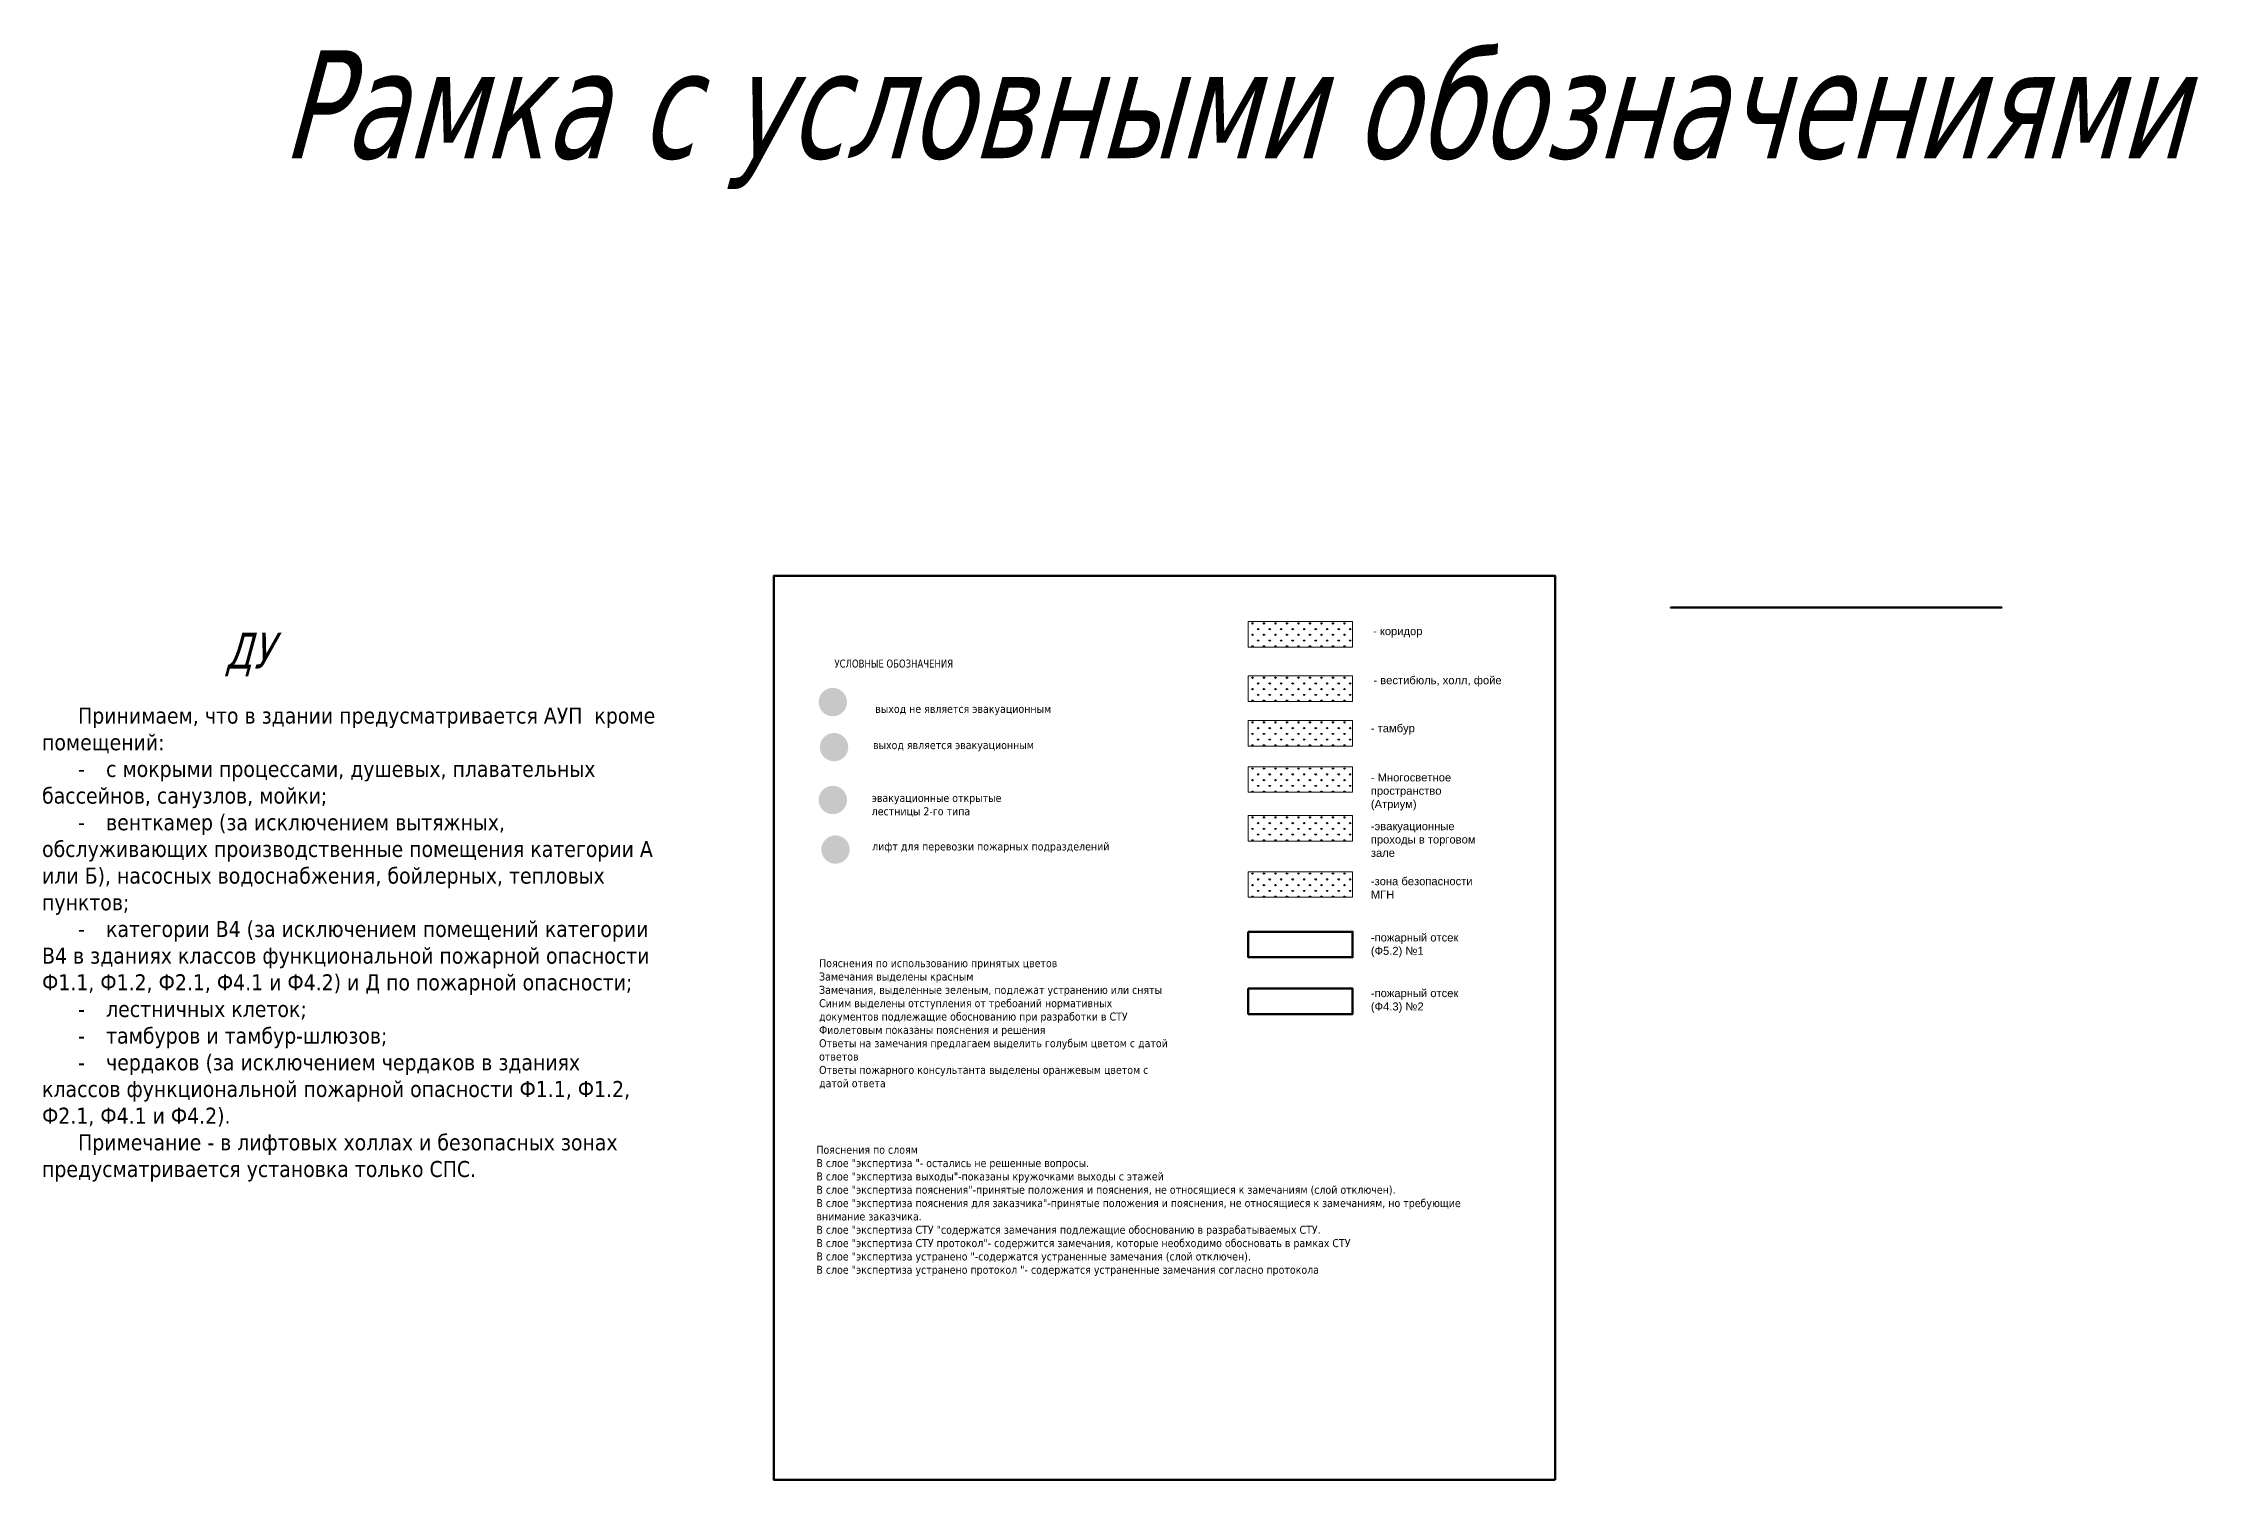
# Model space of a CAD drawing. Header units: millimetres. Extents: x -204396 to 1997851, y -2958255 to 237418.
# Drawn here: x 1689554 to 1851137, y 126491 to 234253 of the extents above; entities that cross this region are included whole.
import ezdxf

# ---------------------------------------------------------------- set-up
doc = ezdxf.new("R2010")
doc.units = ezdxf.units.MM
for name, color, linetype, lineweight in [('экспертиза', 1, 'Continuous', 0), ('экспертиза выходы', 1, 'Continuous', 0), ('экспертиза ДУ', 1, 'Continuous', 0), ('экспертиза ДУ пояснения для заказчика', 6, 'Continuous', 0), ('экспертиза пожарные отсеки', 1, 'Continuous', 0), ('экспертиза условные обозначения', 1, 'Continuous', 0)]:
    doc.layers.add(name, color=color, linetype=linetype, lineweight=lineweight)
doc.styles.get("Standard").update_dxf_attribs({"font": 'arial.ttf'})
doc.styles.add('ЭКСПЕРТИЗА', font='tahoma.ttf')

msp = doc.modelspace()

# ---------------------------------------------------------------- hatches: boundary and pattern name
at = {"layer": 'экспертиза выходы', "lineweight": 0}
h = msp.add_hatch(color=1, dxfattribs=at)
edge = h.paths.add_edge_path()
edge.add_arc((1748772, 184827), 1064, 0, 360)
h = msp.add_hatch(color=3, dxfattribs=at)
edge = h.paths.add_edge_path()
edge.add_arc((1748870, 181449), 1064, 0, 360)
h = msp.add_hatch(color=2, dxfattribs=at)
edge = h.paths.add_edge_path()
edge.add_arc((1748772, 177486), 1064, 0, 360)
at = {"layer": 'экспертиза условные обозначения', "lineweight": 0}
h = msp.add_hatch(dxfattribs=at)
h.set_pattern_fill('GRASS', color=3, scale=24, style=0)
h.set_pattern_definition([(90, (2077237.3, 247149.8), (-431.0523, 431.0523), [114.3, -747.8046]), (45, (2077237.3, 247149.8), (-431.0523, 431.0523), [114.3, -495.3]), (135, (2077237.3, 247149.8), (-431.0523, -431.0523), [114.3, -495.3])])
h.paths.add_polyline_path([(1779925, 190872), (1787753, 190872), (1787753, 188957), (1779925, 188957)])
h = msp.add_hatch(dxfattribs=at)
h.set_pattern_fill('GRASS', color=6, scale=24, style=0)
h.set_pattern_definition([(90, (2077237.3, 243075.4), (-431.0523, 431.0523), [114.3, -747.8046]), (45, (2077237.3, 243075.4), (-431.0523, 431.0523), [114.3, -495.3]), (135, (2077237.3, 243075.4), (-431.0523, -431.0523), [114.3, -495.3])])
h.paths.add_polyline_path([(1779925, 186798), (1787753, 186798), (1787753, 184883), (1779925, 184883)])
h = msp.add_hatch(dxfattribs=at)
h.set_pattern_fill('GRASS', color=4, scale=24, style=0)
h.set_pattern_definition([(90, (2077237.3, 239722.4), (-431.0523, 431.0523), [114.3, -747.8046]), (45, (2077237.3, 239722.4), (-431.0523, 431.0523), [114.3, -495.3]), (135, (2077237.3, 239722.4), (-431.0523, -431.0523), [114.3, -495.3])])
h.paths.add_polyline_path([(1779925, 183445), (1787753, 183445), (1787753, 181530), (1779925, 181530)])
h = msp.add_hatch(dxfattribs=at)
h.set_pattern_fill('GRASS', color=2, scale=24, style=0)
h.set_pattern_definition([(90, (2077237.3, 236255.36), (-431.0523, 431.0523), [114.3, -747.8046]), (45, (2077237.3, 236255.36), (-431.0523, 431.0523), [114.3, -495.3]), (135, (2077237.3, 236255.36), (-431.0523, -431.0523), [114.3, -495.3])])
h.paths.add_polyline_path([(1779925, 179978), (1787753, 179978), (1787753, 178063), (1779925, 178063)])
h = msp.add_hatch(dxfattribs=at)
h.set_pattern_fill('GRASS', color=5, scale=24, style=0)
h.set_pattern_definition([(90, (2077237.3, 232597), (-431.0523, 431.0523), [114.3, -747.8046]), (45, (2077237.3, 232597), (-431.0523, 431.0523), [114.3, -495.3]), (135, (2077237.3, 232597), (-431.0523, -431.0523), [114.3, -495.3])])
h.paths.add_polyline_path([(1779925, 176319), (1787753, 176319), (1787753, 174404), (1779925, 174404)])
h = msp.add_hatch(color=4, dxfattribs=at)
edge = h.paths.add_edge_path()
edge.add_arc((1748975, 173770), 1064, 0, 360)
h = msp.add_hatch(dxfattribs=at)
h.set_pattern_fill('GRASS', color=30, scale=24, style=0)
h.set_pattern_definition([(90, (2077237.3, 228377.25), (-431.0523, 431.0523), [114.3, -747.8046]), (45, (2077237.3, 228377.25), (-431.0523, 431.0523), [114.3, -495.3]), (135, (2077237.3, 228377.25), (-431.0523, -431.0523), [114.3, -495.3])])
h.paths.add_polyline_path([(1779925, 172100), (1787753, 172100), (1787753, 170185), (1779925, 170185)])

# ---------------------------------------------------------------- linework, layer by layer
at = {"layer": 'экспертиза пожарные отсеки', "color": 5, "lineweight": 50, "ltscale": 10}
msp.add_lwpolyline([(1811611, 191912), (1811611, 191912), (1836431, 191912), (1811611, 191912), (1836431, 191912)], dxfattribs=at)
at = {"layer": 'экспертиза условные обозначения', "lineweight": 50}
msp.add_lwpolyline([(1802940, 126491), (1744351, 126491), (1744351, 194305), (1802940, 194305)], close=True, dxfattribs=at)
at = {"layer": 'экспертиза условные обозначения', "color": 3, "lineweight": 0}
msp.add_lwpolyline([(1779925, 190872), (1787753, 190872), (1787753, 188957), (1779925, 188957)], close=True, dxfattribs=at)
at = {"layer": 'экспертиза условные обозначения', "color": 6, "lineweight": 0}
msp.add_lwpolyline([(1779925, 186798), (1787753, 186798), (1787753, 184883), (1779925, 184883)], close=True, dxfattribs=at)
at = {"layer": 'экспертиза условные обозначения', "color": 4, "lineweight": 0}
msp.add_lwpolyline([(1779925, 183445), (1787753, 183445), (1787753, 181530), (1779925, 181530)], close=True, dxfattribs=at)
at = {"layer": 'экспертиза условные обозначения', "color": 2, "lineweight": 0}
msp.add_lwpolyline([(1779925, 179978), (1787753, 179978), (1787753, 178063), (1779925, 178063)], close=True, dxfattribs=at)
at = {"layer": 'экспертиза условные обозначения', "color": 5, "lineweight": 0}
msp.add_lwpolyline([(1779925, 176319), (1787753, 176319), (1787753, 174404), (1779925, 174404)], close=True, dxfattribs=at)
at = {"layer": 'экспертиза условные обозначения', "color": 30, "lineweight": 0}
msp.add_lwpolyline([(1779925, 172100), (1787753, 172100), (1787753, 170185), (1779925, 170185)], close=True, dxfattribs=at)
at = {"layer": 'экспертиза условные обозначения', "color": 4, "lineweight": 50}
msp.add_lwpolyline([(1779925, 167605), (1787753, 167605), (1787753, 165690), (1779925, 165690)], close=True, dxfattribs=at)
at = {"layer": 'экспертиза условные обозначения', "color": 2, "lineweight": 50}
msp.add_lwpolyline([(1779925, 163339), (1787753, 163339), (1787753, 161424), (1779925, 161424)], close=True, dxfattribs=at)

# ---------------------------------------------------------------- texts
at = {"layer": 'экспертиза', "color": 2, "lineweight": 0, "style": 'ЭКСПЕРТИЗА', "oblique": 14.99998, "width": 0.8}
msp.add_text('ДУ', height=2700, dxfattribs=at).set_placement((1703222, 187339))
at = {"layer": 'экспертиза', "color": 1, "ltscale": 100, "char_height": 600, "attachment_point": 1, "style": 'ЭКСПЕРТИЗА'}
for s, insert, width in [('{\\C7;Пояснения по использованию принятых цветов}\\PЗамечания выделены красным\\P\\pt7200;{\\C3;Замечания, выделенные зеленым, подлежат устранению или сняты\\P\\ptz;\\C5;Синим выделены отступления от требоаний нормативных документов подлежащие обоснованию при разработки в СТУ\\P\\C6;Фиолетовым показаны пояснения и решения\\C2;\\P\\C4;Ответы на замечания предлагаем выделить голубым цветом с датой ответов\\P\\C30;Ответы пожарного консультанта выделены оранжевым цветом с датой ответа}', (1747744, 165544), 26314.09), ('{\\C7;Пояснения по слоям\\P}В слое "экспертиза "- остались не решенные вопросы.\\PВ слое "экспертиза выходы"-показаны кружочками выходы с этажей\\P{\\C6;В слое "экспертиза пояснения"-принятые положения и пояснения, не относящиеся к замечаниям (слой отключен).\\PВ слое "экспертиза пояснения для заказчика"-принятые положения и пояснения, не относящиеся к замечаниям, но требующие внимание заказчика.\\P\\C5;В слое "экспертиза СТУ "содержатся замечания подлежащие обоснованию в разрабатываемых СТУ.\\PВ слое "экспертиза СТУ протокол"- содержится замечания, которые необходимо обосновать в рамках СТУ\\C3;\\PВ слое "экспертиза устранено "-содержатся устраненные замечания (слой отключен).\\PВ слое "экспертиза устранено протокол "- содержатся устраненные замечания согласно протокола }', (1747541, 151553), 49191.41)]:
    msp.add_mtext(s, dxfattribs=dict(at, insert=insert, width=width))
at = {"layer": 'экспертиза выходы', "color": 1, "ltscale": 100, "char_height": 600, "attachment_point": 1, "style": 'ЭКСПЕРТИЗА'}
for s, insert, width in [('выход не является эвакуационным ', (1751957, 184617), 13540.27), ('выход является эвакуационным ', (1751787, 181901), 13195.43), ('эвакуационные открытые лестницы 2-го типа ', (1751689, 177938), 13195.43)]:
    msp.add_mtext(s, dxfattribs=dict(at, insert=insert, width=width))
at = {"layer": 'экспертиза ДУ', "color": 2, "lineweight": 0, "style": 'ЭКСПЕРТИЗА', "oblique": 14.99998, "width": 0.8}
msp.add_text('Рамка с условными обозначениями', height=8100, dxfattribs=at).set_placement((1707449, 225621))
at = {"layer": 'экспертиза ДУ пояснения для заказчика', "lineweight": 0, "insert": (1689477, 184415), "char_height": 1200, "width": 46059.1, "attachment_point": 1, "style": 'ЭКСПЕРТИЗА'}
msp.add_mtext('\\pi2700;Принимаем, что в здании предусматривается АУП  кроме помещений:\\P-^Iс мокрыми процессами, {\\C2;душевых, плавательных бассейнов}, санузлов,{\\C2; мойки};\\P-^Iвенткамер {\\C2;(за исключением вытяжных, обслуживающих производственные помещения категории А или Б), насосных водоснабжения, бойлерных, тепловых пунктов};\\P-^Iкатегории В4 {\\C2;(за исключением помещений категории В4 в зданиях классов функциональной пожарной опасности Ф1.1, Ф1.2, Ф2.1, Ф4.1 и Ф4.2) }и Д по пожарной опасности;{\\C2;\\P}-^Iлестничных клеток;\\P-^Iтамбуров и тамбур-шлюзов;\\P{\\C2;-^Iчердаков (за исключением чердаков в зданиях классов функциональной пожарной опасности Ф1.1, Ф1.2, Ф2.1, Ф4.1 и Ф4.2).\\PПримечание - в лифтовых холлах и безопасных зонах предусматривается установка только СПС.}', dxfattribs=at)
at = {"layer": 'экспертиза условные обозначения', "color": 1, "ltscale": 100, "char_height": 600, "attachment_point": 1}
for s, insert, width in [('- коридор', (1789290, 190450), 7827.33), ('- вестибюль, холл, фойе', (1789312, 186767), 13026.4), ('- тамбур', (1789119, 183170), 7827.33), ('- Многосветное пространство (Атриум)', (1789119, 179479), 7827.33), ('-эвакуационные проходы в торговом зале', (1789119, 175821), 7827.33), ('-зона безопасности МГН', (1789119, 171693), 7827.33), ('-пожарный отсек (Ф5.2) №1', (1789119, 167473), 7827.33), ('-пожарный отсек (Ф4.3) №2', (1789119, 163299), 7827.33)]:
    msp.add_mtext(s, dxfattribs=dict(at, insert=insert, width=width))
at = {"layer": 'экспертиза условные обозначения', "ltscale": 100, "insert": (1748897, 188015), "char_height": 600, "width": 47343.95, "attachment_point": 1, "style": 'ЭКСПЕРТИЗА'}
msp.add_mtext('\\W0.9;\\C9;УСЛОВНЫЕ ОБОЗНАЧЕНИЯ', dxfattribs=at)
at = {"layer": 'экспертиза условные обозначения', "color": 1, "ltscale": 100, "insert": (1751720, 174301), "char_height": 600, "width": 18308.19, "attachment_point": 1, "style": 'ЭКСПЕРТИЗА'}
msp.add_mtext('лифт для перевозки пожарных подразделений ', dxfattribs=at)

doc.saveas('drawing.dxf')
